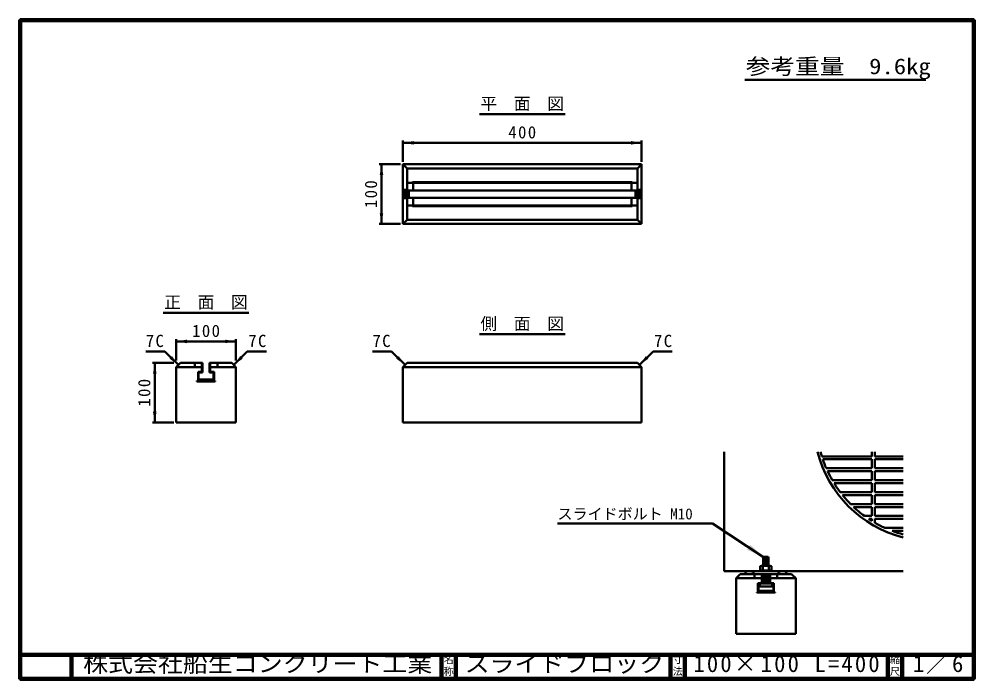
# Model space of a CAD drawing. Units: millimetres, scale not verified. Extents: x 100 to 4105, y 100 to 2870.
import ezdxf
from ezdxf.enums import TextEntityAlignment as Align

# ---------------------------------------------------------------- set-up
doc = ezdxf.new("R2010")
doc.units = ezdxf.units.MM
doc.header["$LTSCALE"] = 5
doc.layers.add('V-nasSTD', color=7, linetype='Continuous', lineweight=50)
doc.styles.add('ＭＳ ゴシック', font='')
doc.styles.get('ＭＳ ゴシック').set_extended_font_data('MS Gothic')

msp = doc.modelspace()

# ---------------------------------------------------------------- hatches: boundary and pattern name
at = {"layer": 'V-nasSTD'}
for points in [[(1753.436, 2358.842), (1708.436, 2351.342), (1753.436, 2343.842)], [(2663.436, 2343.842), (2708.436, 2351.342), (2663.436, 2358.842)], [(1625.936, 2216.342), (1618.436, 2261.342), (1610.936, 2216.342)], [(1610.936, 2056.342), (1618.436, 2011.342), (1625.936, 2056.342)], [(803.436, 1526.342), (758.436, 1518.842), (803.436, 1511.342)], [(963.436, 1511.342), (1008.436, 1518.842), (963.436, 1526.342)], [(740.669, 1457.215), (767.186, 1420.092), (730.063, 1446.609)], [(1026.202, 1457.215), (999.686, 1420.092), (1036.809, 1446.609)], [(1690.669, 1457.215), (1717.186, 1420.092), (1680.063, 1446.609)], [(2726.202, 1457.215), (2699.686, 1420.092), (2736.809, 1446.609)], [(675.936, 1383.842), (668.436, 1428.842), (660.936, 1383.842)], [(660.936, 1223.842), (668.436, 1178.842), (675.936, 1223.842)], [(3150.028, 645.639), (3156.929, 656.061), (3163.831, 666.484), (3219.463, 614.654)]]:
    msp.add_hatch(color=256, dxfattribs=at).paths.add_polyline_path(points)

# ---------------------------------------------------------------- linework, layer by layer
at = {"layer": 'V-nasSTD', "lineweight": 100}
for p, q in [((105, 2865), (105, 105)), ((4100, 2865), (105, 2865)), ((4100, 105), (4100, 2865)), ((105, 205), (4100, 205)), ((320, 205), (320, 105)), ((1870, 205), (1870, 105)), ((1930, 205), (1930, 105)), ((2830, 205), (2830, 105)), ((2890, 205), (2890, 105)), ((3740, 205), (3740, 105)), ((3800, 205), (3800, 105)), ((105, 105), (4100, 105))]:
    msp.add_line(p, q, dxfattribs=at)
at = {"layer": 'V-nasSTD'}
for p, q in [((3140.5, 2615), (3900, 2615)), ((2028.936, 2471.342), (2387.936, 2471.342)), ((1708.436, 2361.342), (1708.436, 2271.342)), ((2708.436, 2351.342), (1708.436, 2351.342)), ((2708.436, 2361.342), (2708.436, 2271.342)), ((1698.436, 2261.342), (1608.436, 2261.342)), ((1618.436, 2261.342), (1618.436, 2011.342)), ((2708.436, 2261.342), (1708.436, 2261.342)), ((1708.436, 2261.342), (1708.436, 2011.342)), ((1725.936, 2243.842), (1708.436, 2261.342)), ((2690.936, 2243.842), (1725.936, 2243.842)), ((1725.936, 2243.842), (1725.936, 2183.842)), ((2708.436, 2261.342), (2690.936, 2243.842)), ((2690.936, 2243.842), (2690.936, 2183.842)), ((2708.436, 2011.342), (2708.436, 2261.342)), ((1725.936, 2153.842), (1725.936, 2183.842)), ((1748.436, 2183.842), (1725.936, 2183.842)), ((1748.436, 2186.342), (2668.436, 2186.342)), ((1748.436, 2183.842), (1748.436, 2186.342)), ((1750.936, 2183.842), (2665.936, 2183.842)), ((1750.936, 2151.342), (1750.936, 2183.842)), ((2665.936, 2151.342), (2665.936, 2183.842)), ((2668.436, 2183.842), (2668.436, 2186.342)), ((2668.436, 2183.842), (2690.936, 2183.842)), ((2690.936, 2153.842), (2690.936, 2183.842)), ((1725.936, 2153.842), (1708.436, 2153.842)), ((2708.436, 2151.342), (1708.436, 2151.342)), ((1708.436, 2143.842), (1733.436, 2143.842)), ((1733.436, 2141.342), (1708.436, 2141.342)), ((1708.436, 2131.342), (1733.436, 2131.342)), ((1733.436, 2128.842), (1708.436, 2128.842)), ((1733.436, 2151.342), (1733.436, 2121.342)), ((2683.436, 2151.342), (2683.436, 2121.342)), ((2708.436, 2143.842), (2683.436, 2143.842)), ((2683.436, 2141.342), (2708.436, 2141.342)), ((2708.436, 2131.342), (2683.436, 2131.342)), ((2683.436, 2128.842), (2708.436, 2128.842)), ((2690.936, 2153.842), (2708.436, 2153.842)), ((2708.436, 2121.342), (1708.436, 2121.342)), ((1725.936, 2118.842), (1708.436, 2118.842)), ((1725.936, 2118.842), (1725.936, 2088.842)), ((1748.436, 2088.842), (1725.936, 2088.842)), ((1725.936, 2028.842), (1725.936, 2088.842)), ((1748.436, 2088.842), (1748.436, 2086.342)), ((1748.436, 2086.342), (2668.436, 2086.342)), ((1750.936, 2121.342), (1750.936, 2088.842)), ((1750.936, 2088.842), (2665.936, 2088.842)), ((2665.936, 2121.342), (2665.936, 2088.842)), ((2668.436, 2088.842), (2690.936, 2088.842)), ((2668.436, 2088.842), (2668.436, 2086.342)), ((2690.936, 2118.842), (2708.436, 2118.842)), ((2690.936, 2118.842), (2690.936, 2088.842)), ((2690.936, 2088.842), (2690.936, 2028.842)), ((1698.436, 2011.342), (1608.436, 2011.342)), ((1725.936, 2028.842), (1708.436, 2011.342)), ((1708.436, 2011.342), (2708.436, 2011.342)), ((2690.936, 2028.842), (1725.936, 2028.842)), ((2690.936, 2028.842), (2708.436, 2011.342)), ((703.936, 1638.842), (1062.936, 1638.842)), ((758.436, 1528.842), (758.436, 1438.842)), ((1008.436, 1528.842), (1008.436, 1438.842)), ((2028.936, 1548.842), (2387.936, 1548.842)), ((1008.436, 1518.842), (758.436, 1518.842)), ((710.617, 1476.661), (630.617, 1476.661)), ((767.186, 1420.092), (710.617, 1476.661)), ((999.686, 1420.092), (1056.254, 1476.661)), ((1056.254, 1476.661), (1136.254, 1476.661)), ((1660.617, 1476.661), (1580.617, 1476.661)), ((1717.186, 1420.092), (1660.617, 1476.661)), ((2699.686, 1420.092), (2756.254, 1476.661)), ((2756.254, 1476.661), (2836.254, 1476.661)), ((658.436, 1428.842), (748.436, 1428.842)), ((668.436, 1428.842), (668.436, 1178.842)), ((758.436, 1411.342), (775.936, 1428.842)), ((758.436, 1411.342), (758.436, 1178.842)), ((758.436, 1411.342), (835.936, 1411.342)), ((835.936, 1428.842), (775.936, 1428.842)), ((868.436, 1428.842), (835.936, 1428.842)), ((835.936, 1411.342), (835.936, 1428.842)), ((865.936, 1411.342), (835.936, 1411.342)), ((865.936, 1391.342), (865.936, 1428.842)), ((868.436, 1388.842), (868.436, 1428.842)), ((898.436, 1388.842), (898.436, 1428.842)), ((898.436, 1428.842), (930.936, 1428.842)), ((900.936, 1391.342), (900.936, 1428.842)), ((900.936, 1411.342), (930.936, 1411.342)), ((930.936, 1411.342), (930.936, 1428.842)), ((930.936, 1428.842), (990.936, 1428.842)), ((930.936, 1411.342), (1008.436, 1411.342)), ((990.936, 1428.842), (1008.436, 1411.342)), ((1008.436, 1178.842), (1008.436, 1411.342)), ((1725.936, 1428.842), (1708.436, 1411.342)), ((1708.436, 1178.842), (1708.436, 1411.342)), ((2708.436, 1411.342), (1708.436, 1411.342)), ((1725.936, 1428.842), (2690.936, 1428.842)), ((2690.936, 1428.842), (2708.436, 1411.342)), ((2708.436, 1411.342), (2708.436, 1178.842)), ((849.686, 1391.342), (849.686, 1351.342)), ((849.686, 1391.342), (865.936, 1391.342)), ((852.186, 1388.842), (868.436, 1388.842)), ((852.186, 1353.842), (852.186, 1388.842)), ((898.436, 1388.842), (914.686, 1388.842)), ((900.936, 1391.342), (917.186, 1391.342)), ((914.686, 1353.842), (914.686, 1388.842)), ((917.186, 1351.342), (917.186, 1391.342)), ((844.686, 1351.342), (844.686, 1353.842)), ((844.686, 1353.842), (849.686, 1353.842)), ((844.686, 1351.342), (922.186, 1351.342)), ((852.186, 1358.842), (914.686, 1358.842)), ((852.186, 1356.342), (914.686, 1356.342)), ((852.186, 1353.842), (914.686, 1353.842)), ((863.436, 1356.342), (863.436, 1353.842)), ((865.936, 1356.342), (863.436, 1356.342)), ((865.936, 1353.842), (865.936, 1356.342)), ((875.936, 1356.342), (875.936, 1353.842)), ((878.436, 1356.342), (875.936, 1356.342)), ((878.436, 1353.842), (878.436, 1356.342)), ((888.436, 1356.342), (888.436, 1353.842)), ((890.936, 1356.342), (888.436, 1356.342)), ((890.936, 1353.842), (890.936, 1356.342)), ((900.936, 1356.342), (900.936, 1353.842)), ((903.436, 1356.342), (900.936, 1356.342)), ((903.436, 1353.842), (903.436, 1356.342)), ((922.186, 1353.842), (917.186, 1353.842)), ((922.186, 1351.342), (922.186, 1353.842)), ((658.436, 1178.842), (748.436, 1178.842)), ((758.436, 1178.842), (1008.436, 1178.842)), ((2708.436, 1178.842), (1708.436, 1178.842)), ((3054.463, 1055.904), (3054.463, 555.904)), ((3673.213, 1037.154), (3673.213, 1055.904)), ((3685.713, 1055.904), (3685.713, 1037.154)), ((3463.638, 1037.154), (3673.213, 1037.154)), ((3673.213, 1024.654), (3467.681, 1024.654)), ((3673.213, 987.154), (3673.213, 1024.654)), ((3685.713, 1037.154), (3804.463, 1037.154)), ((3685.713, 1024.654), (3804.463, 1024.654)), ((3685.713, 1024.654), (3685.713, 987.154)), ((3482.118, 987.154), (3673.213, 987.154)), ((3673.213, 974.654), (3487.742, 974.654)), ((3673.213, 937.154), (3673.213, 974.654)), ((3685.713, 987.154), (3804.463, 987.154)), ((3804.463, 974.654), (3685.713, 974.654)), ((3685.713, 974.654), (3685.713, 937.154)), ((3507.275, 937.154), (3673.213, 937.154)), ((3514.743, 924.654), (3673.213, 924.654)), ((3673.213, 887.154), (3673.213, 924.654)), ((3804.463, 937.154), (3685.713, 937.154)), ((3685.713, 924.654), (3804.463, 924.654)), ((3685.713, 924.654), (3685.713, 887.154)), ((3540.403, 887.154), (3673.213, 887.154)), ((3685.713, 887.154), (3804.463, 887.154)), ((3673.213, 874.654), (3550.164, 874.654)), ((3673.213, 874.654), (3673.213, 837.154)), ((3804.463, 874.654), (3685.713, 874.654)), ((3685.713, 837.154), (3685.713, 874.654)), ((3583.786, 837.154), (3673.213, 837.154)), ((3673.213, 824.654), (3596.683, 824.654)), ((3673.213, 787.154), (3673.213, 824.654)), ((3685.713, 837.154), (3804.463, 837.154)), ((3804.463, 824.654), (3685.713, 824.654)), ((3685.713, 824.654), (3685.713, 787.154)), ((3642.031, 787.154), (3673.213, 787.154)), ((3659.987, 774.654), (3673.213, 774.654)), ((3673.213, 766.184), (3673.213, 774.654)), ((3685.713, 787.154), (3804.463, 787.154)), ((3804.463, 774.654), (3685.713, 774.654)), ((3685.713, 774.654), (3685.713, 758.716)), ((2355.89, 756.075), (3005.89, 756.075)), ((3005.89, 756.075), (3219.463, 614.654)), ((3727.616, 737.154), (3804.463, 737.154)), ((3804.463, 724.654), (3757.73, 724.654)), ((3218.213, 613.404), (3220.713, 615.904)), ((3218.213, 578.404), (3218.213, 613.404)), ((3218.213, 610.59), (3240.713, 612.558)), ((3218.213, 606.825), (3240.713, 608.794)), ((3218.213, 603.061), (3240.713, 605.029)), ((3218.213, 599.297), (3240.713, 601.265)), ((3219.254, 614.445), (3235.929, 615.904)), ((3238.213, 615.904), (3220.713, 615.904)), ((3238.213, 615.904), (3240.713, 613.404)), ((3240.713, 613.404), (3240.713, 578.404)), ((3205.713, 577.154), (3205.713, 559.654)), ((3247.588, 578.404), (3211.338, 578.404)), ((3216.963, 559.654), (3216.963, 577.154)), ((3218.213, 595.532), (3240.713, 597.501)), ((3218.213, 591.768), (3240.713, 593.736)), ((3218.213, 588.004), (3240.713, 589.972)), ((3218.213, 584.239), (3240.713, 586.208)), ((3218.213, 580.475), (3240.713, 582.443)), ((3240.713, 578.679), (3237.566, 578.404)), ((3241.963, 559.654), (3241.963, 577.154)), ((3253.213, 559.654), (3253.213, 577.154)), ((3804.463, 555.904), (3054.463, 555.904)), ((3104.463, 525.904), (3121.963, 543.404)), ((3104.463, 525.904), (3104.463, 293.404)), ((3104.463, 525.904), (3181.963, 525.904)), ((3181.963, 543.404), (3121.963, 543.404)), ((3141.963, 543.404), (3316.963, 543.404)), ((3214.463, 543.404), (3181.963, 543.404)), ((3181.963, 525.904), (3181.963, 543.404)), ((3211.963, 525.904), (3181.963, 525.904)), ((3203.213, 558.404), (3203.213, 555.904)), ((3255.713, 558.404), (3203.213, 558.404)), ((3203.213, 555.904), (3255.713, 555.904)), ((3211.338, 558.404), (3247.588, 558.404)), ((3211.963, 505.904), (3211.963, 543.404)), ((3214.463, 503.404), (3214.463, 543.404)), ((3214.463, 543.404), (3244.463, 543.404)), ((3218.213, 542.832), (3224.752, 543.404)), ((3218.213, 503.404), (3218.213, 543.404)), ((3218.213, 539.067), (3240.713, 541.036)), ((3218.213, 535.303), (3240.713, 537.272)), ((3218.213, 531.539), (3240.713, 533.507)), ((3218.213, 527.774), (3240.713, 529.743)), ((3218.213, 524.01), (3240.713, 525.979)), ((3218.213, 520.246), (3240.713, 522.214)), ((3240.713, 543.404), (3240.713, 503.404)), ((3244.463, 503.404), (3244.463, 543.404)), ((3244.463, 543.404), (3276.963, 543.404)), ((3246.963, 505.904), (3246.963, 543.404)), ((3246.963, 525.904), (3276.963, 525.904)), ((3255.713, 555.904), (3255.713, 558.404)), ((3276.963, 525.904), (3276.963, 543.404)), ((3276.963, 543.404), (3336.963, 543.404)), ((3276.963, 525.904), (3354.463, 525.904)), ((3336.963, 543.404), (3354.463, 525.904)), ((3354.463, 293.404), (3354.463, 525.904)), ((3195.713, 505.904), (3195.713, 465.904)), ((3195.713, 505.904), (3211.963, 505.904)), ((3198.213, 503.404), (3214.463, 503.404)), ((3198.213, 468.404), (3198.213, 503.404)), ((3203.213, 503.404), (3203.213, 490.904)), ((3255.713, 503.404), (3203.213, 503.404)), ((3203.213, 490.904), (3255.713, 490.904)), ((3218.213, 516.481), (3240.713, 518.45)), ((3218.213, 512.717), (3240.713, 514.686)), ((3218.213, 508.953), (3240.713, 510.921)), ((3218.213, 505.188), (3240.713, 507.157)), ((3244.463, 503.404), (3260.713, 503.404)), ((3246.963, 505.904), (3263.213, 505.904)), ((3255.713, 490.904), (3255.713, 503.404)), ((3260.713, 468.404), (3260.713, 503.404)), ((3263.213, 465.904), (3263.213, 505.904)), ((3190.713, 465.904), (3190.713, 468.404)), ((3190.713, 468.404), (3195.713, 468.404)), ((3190.713, 465.904), (3268.213, 465.904)), ((3198.213, 473.404), (3260.713, 473.404)), ((3198.213, 470.904), (3260.713, 470.904)), ((3198.213, 468.404), (3260.713, 468.404)), ((3209.463, 470.904), (3209.463, 468.404)), ((3211.963, 470.904), (3209.463, 470.904)), ((3211.963, 468.404), (3211.963, 470.904)), ((3221.963, 470.904), (3221.963, 468.404)), ((3224.463, 470.904), (3221.963, 470.904)), ((3224.463, 468.404), (3224.463, 470.904)), ((3234.463, 470.904), (3234.463, 468.404)), ((3236.963, 470.904), (3234.463, 470.904)), ((3236.963, 468.404), (3236.963, 470.904)), ((3246.963, 470.904), (3246.963, 468.404)), ((3249.463, 470.904), (3246.963, 470.904)), ((3249.463, 468.404), (3249.463, 470.904)), ((3268.213, 468.404), (3263.213, 468.404)), ((3268.213, 465.904), (3268.213, 468.404)), ((3104.463, 293.404), (3354.463, 293.404))]:
    msp.add_line(p, q, dxfattribs=at)
at = {"layer": 'V-nasSTD', "lineweight": 13}
msp.add_lwpolyline([(100, 100), (100, 2870), (4105, 2870), (4105, 100)], close=True, dxfattribs=at)
at = {"layer": 'V-nasSTD'}
for centre, radius, start, end in [((3929.463, 1180.904), 500, 194.47751, 255.52249), ((3929.463, 1180.904), 487.5, 194.85717, 197.14985), ((3929.463, 1180.904), 487.5, 198.69394, 203.41798), ((3929.463, 1180.904), 487.5, 205.029, 210), ((3929.463, 1180.904), 487.5, 211.71141, 217.05376), ((3929.463, 1180.904), 487.5, 218.91782, 224.8399), ((3929.463, 1180.904), 487.5, 226.95092, 233.87107), ((3929.463, 1180.904), 487.5, 236.44269, 238.28859), ((3929.463, 1180.904), 487.5, 240, 245.54081), ((3929.463, 1180.904), 487.5, 249.37362, 255.14283), ((3211.338, 565.123), 13.281, 64.94238, 115.05762), ((3229.463, 515.279), 63.125, 78.57881, 101.42119), ((3247.588, 565.123), 13.281, 64.94238, 115.05762), ((3154.463, 543.404), 12.5, 90, 180), ((3185.713, 543.404), 12.5, 90, 180), ((3211.338, 571.685), 13.281, 244.94238, 295.05762), ((3229.463, 621.529), 63.125, 258.57881, 281.42119), ((3247.588, 571.685), 13.281, 244.94238, 295.05762), ((3273.213, 543.404), 12.5, 0, 90), ((3304.463, 543.404), 12.5, 0, 90)]:
    msp.add_arc(centre, radius, start, end, dxfattribs=at)

# ---------------------------------------------------------------- texts
at = {"layer": 'V-nasSTD', "style": 'ＭＳ ゴシック'}
for s, height, width, p in [('参考重量\u30009.6kg', 65.98, 1.15, (3144.5, 2705)), ('株式会社船生コンクリート工業', 69.65, 1.1, (368.25, 202.55)), ('スライドブロック', 69.65, 1.1, (1966.75, 202.47))]:
    msp.add_text(s, height=height, dxfattribs=dict(at, width=width)).set_placement(p, align=Align.TOP_LEFT)
for s, height, p in [('平\u3000面\u3000図', 51.32, (2032.936, 2541.342)), ('正\u3000面\u3000図', 51.32, (707.936, 1708.842)), ('側\u3000面\u3000図', 51.32, (2032.936, 1618.842)), ('スライドボルト M10', 46.19, (2355.89, 818.982)), ('名', 30.79, (1878.982, 200.999)), ('寸', 30.79, (2838.982, 200.999)), ('縮', 30.79, (3748.982, 200.999)), ('称', 30.79, (1878.976, 151.01)), ('法', 30.79, (2838.976, 151.01)), ('尺', 30.79, (3748.976, 151.01))]:
    msp.add_text(s, height=height, dxfattribs=at).set_placement(p, align=Align.TOP_LEFT)
at = {"layer": 'V-nasSTD', "attachment_point": 1, "style": 'ＭＳ ゴシック'}
for s, insert, char_height in [('\\T1.17;400', (2149.936, 2421.342), 51.32), ('\\T1.17;100', (824.936, 1588.842), 51.32), ('\\T1.17;7C', (630.617, 1546.661), 51.32), ('\\T1.17;7C', (1060.254, 1546.661), 51.32), ('\\T1.17;7C', (1580.617, 1546.661), 51.32), ('\\T1.17;7C', (2760.254, 1546.661), 51.32), ('\\T1.19;100×100\\~L=400', (2925.5, 202.508), 69.65), ('\\T1.15;1／6', (3845.521, 202.582), 69.65)]:
    msp.add_mtext(s, dxfattribs=dict(at, insert=insert, char_height=char_height))
at = {"layer": 'V-nasSTD', "char_height": 51.32, "attachment_point": 1, "rotation": 90, "style": 'ＭＳ ゴシック'}
for insert in [(1548.436, 2077.842), (598.436, 1245.342)]:
    msp.add_mtext('\\T1.17;100', dxfattribs=dict(at, insert=insert))

doc.saveas('drawing.dxf')
